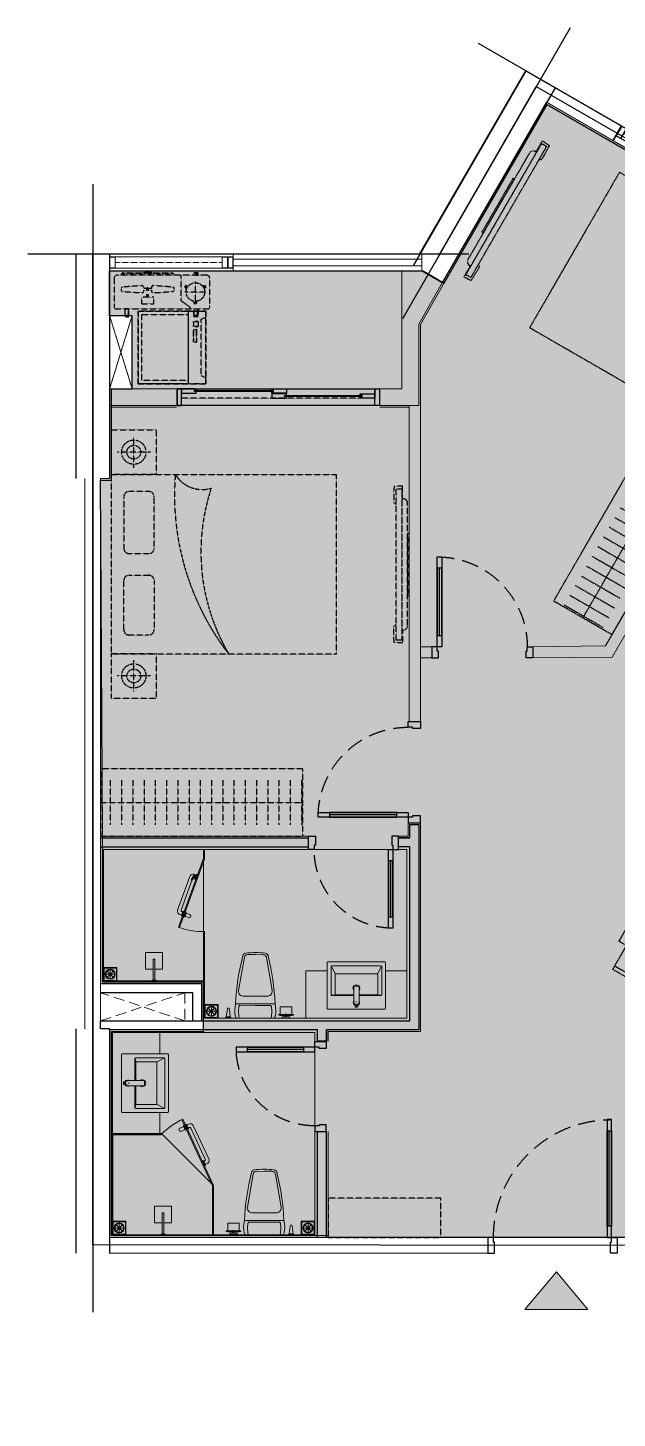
# Model space of a CAD drawing. Header units: millimetres. Extents: x -578 to 55960, y -2006 to 10914.
# Drawn here: x -578 to 4665, y -1469 to 10914 of the extents above; entities that cross this region are included whole.
import ezdxf

# ---------------------------------------------------------------- set-up
doc = ezdxf.new("R2010")
doc.units = ezdxf.units.MM
for name, pattern in [('3PN B$0$HIDDENX2', [0.75, 0.5, -0.25]), ('chhn_1pn_t1_8500x6000$0$HIDDEN', [9.525, 6.35, -3.175]), ('DHDASHED4', [1.6, 0.8, -0.8]), ('HIDDEN', [9.525, 6.35, -3.175])]:
    doc.linetypes.add(name, pattern=pattern)
doc.layers.get('0').update_dxf_attribs({"color": 231})
doc.layers.get('DefPoints').update_dxf_attribs({"color": 191})
doc.layers.add('A-AREA-SPACE', color=130, linetype='Continuous', plot=False)
doc.layers.add('A-AREA-WALL-CENTER', color=210, linetype='Continuous', plot=False)
for name, color, linetype in [('A-DOOR', 142, 'Continuous'), ('A-FURN', 251, 'DHDASHED4'), ('A-WALL', 1, 'Continuous'), ('chhn_2pn+_n1_8500x8800$0$A-CONC', 2, 'Continuous')]:
    doc.layers.add(name, color=color, linetype=linetype)
for name, color, linetype, lineweight in [('A-EQPM', 127, 'Continuous', 9), ('A-Hatch mau co cau', 7, 'Continuous', 9), ('A-HIDD', 45, 'HIDDEN', 9), ('A-RAIL', 153, 'Continuous', 9), ('A-WALL-INT', 31, 'Continuous', 20), ('A-WALL-PRTN', 6, 'Continuous', 9), ('chhn_1pn_t1_8500x6000$0$A-FNSH', 253, 'Continuous', 9), ('chhn_1pn_t1_8500x6000$0$A-HIDD', 45, 'chhn_1pn_t1_8500x6000$0$HIDDEN', 9), ('G-ANNO-LEGN', 7, 'Continuous', 5)]:
    doc.layers.add(name, color=color, linetype=linetype, lineweight=lineweight)

# ---------------------------------------------------------------- blocks, each defined once
blk = doc.blocks.new('A$C99de5d64')
at = {"layer": 'A-Hatch mau co cau', "true_color": 0xb30000}
h = blk.add_hatch(color=12, dxfattribs=at)
h.dxf.hatch_style = 1
h.paths.add_polyline_path([(-174.8, 210), (0, 0), (175.2, 210)])
at = {"layer": 'A-Hatch mau co cau', "color": 12, "true_color": 0xb30000}
blk.add_lwpolyline([(-174.8, 210), (0, 0), (175.2, 210)], close=True, dxfattribs=at)
blk = doc.blocks.new('*U49')
at = {"linetype": 'HIDDEN', "ltscale": 0.3}
for p, q in [((86, 500), (86, 101)), ((186, 500), (186, 101)), ((286, 500), (286, 101)), ((386, 500), (386, 101)), ((486, 500), (486, 101)), ((586, 500), (586, 101)), ((686, 500), (686, 101)), ((786, 500), (786, 101)), ((886, 500), (886, 101)), ((986, 500), (986, 101)), ((1086, 500), (1086, 101)), ((1186, 500), (1186, 101)), ((1286, 500), (1286, 101)), ((1386, 500), (1386, 101)), ((1486, 500), (1486, 101)), ((1586, 500), (1586, 101)), ((1686, 500), (1686, 101)), ((1786, 500), (1786, 101)), ((0, 300), (1800, 300))]:
    blk.add_line(p, q, dxfattribs=at)
blk.add_lwpolyline([(0, 0), (1800, 0), (1800, 600), (0, 600)], close=True, dxfattribs=at)
blk = doc.blocks.new('F-PN-GIUONG-2000X1600')
at = {"linetype": 'HIDDEN', "ltscale": 0.3}
for p, q in [((111, -198), (111, -656)), ((333, -151), (159, -151)), ((380, -656), (380, -198)), ((159, -704), (333, -704)), ((111, -1381), (111, -944)), ((159, -896), (333, -896)), ((380, -944), (380, -1381)), ((333, -1429), (159, -1429))]:
    blk.add_line(p, q, dxfattribs=at)
blk.add_lwpolyline([(2000, 0), (2000, -1600), (0, -1600), (0, 0), (2000, 0)], dxfattribs=at)
for centre, radius, start, end in [((2879, -183), 2317, 175.4814, 217.72), ((809, 149), 282, 212.0382, 286.6668), ((2591, -688), 1794, 161.5628, 210.5744), ((159, -198), 47.8, 90, 180), ((333, -198), 47.8, 0, 90), ((159, -656), 47.8, 180, 270), ((333, -656), 47.8, 270, 0), ((159, -944), 47.8, 90, 180), ((333, -944), 47.8, 0, 90), ((159, -1381), 47.8, 180, 270), ((333, -1381), 47.8, 270, 0)]:
    blk.add_arc(centre, radius, start, end, dxfattribs=at)
blk = doc.blocks.new('F-PK-TV-01')
at = {"linetype": 'HIDDEN', "ltscale": 0.3}
for points in [[(0, -114), (0, 0), (-74, -6), (-77, -148), (-56, -165)], [(0, -1285), (0, -1399), (-74, -1393), (-77, -1251), (-56, -1234)]]:
    blk.add_lwpolyline(points, dxfattribs=at)
for points in [[(-6, -1375), (-56, -1375), (-56, -25), (-6, -25)], [(60, -423), (46, -423), (46, -977), (60, -977)]]:
    blk.add_lwpolyline(points, close=True, dxfattribs=at)
blk.add_lwpolyline([(-6, -1285), (7, -1285, 0.414214), (46, -1247), (46, -152, 0.414214), (7, -114), (-6, -114)], format="xyb", close=True, dxfattribs=at)
blk = doc.blocks.new('F-PN-DONGIUONG-01')
at = {"linetype": 'HIDDEN', "ltscale": 0.3}
for p, q in [((-200, -348), (-200, -52)), ((-339, -200), (-61, -200))]:
    blk.add_line(p, q, dxfattribs=at)
blk.add_lwpolyline([(0, -400), (-400, -400), (-400, 0), (0, 0)], close=True, dxfattribs=at)
for radius in [108, 61.3]:
    blk.add_circle((-200, -200), radius, dxfattribs=at)
blk = doc.blocks.new('*U22')
at = {"linetype": 'HIDDEN', "ltscale": 0.3}
for p, q in [((86, 500), (86, 101)), ((186, 500), (186, 101)), ((286, 500), (286, 101)), ((386, 500), (386, 101)), ((486, 500), (486, 101)), ((586, 500), (586, 101)), ((686, 500), (686, 101)), ((786, 500), (786, 101)), ((886, 500), (886, 101)), ((986, 500), (986, 101)), ((1086, 500), (1086, 101)), ((1186, 500), (1186, 101)), ((1286, 500), (1286, 101)), ((1386, 500), (1386, 101)), ((1486, 500), (1486, 101)), ((1586, 500), (1586, 101)), ((0, 300), (1600, 300))]:
    blk.add_line(p, q, dxfattribs=at)
blk.add_lwpolyline([(0, 0), (1600, 0), (1600, 600), (0, 600)], close=True, dxfattribs=at)
blk = doc.blocks.new('*U35')
at = {"linetype": 'HIDDEN', "ltscale": 0.3}
for p, q in [((75, 644), (75, 400)), ((525, 644), (75, 644)), ((525, 400), (525, 644)), ((1075, 644), (625, 644)), ((625, 644), (625, 400)), ((1075, 400), (1075, 644)), ((1625, 644), (1175, 644)), ((1175, 644), (1175, 400)), ((1625, 400), (1625, 644)), ((75, 609), (525, 609)), ((625, 609), (1075, 609)), ((1175, 609), (1625, 609)), ((1700, 400), (0, 400)), ((0, 400), (0, -400)), ((1700, -400), (1700, 400)), ((0, -400), (1700, -400)), ((75, -644), (75, -400)), ((525, -400), (525, -644)), ((625, -644), (625, -400)), ((1075, -400), (1075, -644)), ((1175, -644), (1175, -400)), ((1625, -400), (1625, -644)), ((525, -609), (75, -609)), ((1075, -609), (625, -609)), ((1625, -609), (1175, -609)), ((525, -644), (75, -644)), ((1075, -644), (625, -644)), ((1625, -644), (1175, -644))]:
    blk.add_line(p, q, dxfattribs=at)
blk = doc.blocks.new('*U39')
at = {"linetype": 'HIDDEN', "ltscale": 0.3}
for p, q in [((650, 0), (0, 0)), ((0, 0), (0, -600)), ((0, 0), (0, -444)), ((0, 0), (650, 0)), ((650, -600), (650, 0)), ((650, 0), (650, -444)), ((30, -30), (620, -30)), ((30, -444), (30, -30)), ((620, -30), (620, -444)), ((0, -600), (0, -444)), ((650, -444), (0, -444)), ((620, -444), (30, -444)), ((373, -490), (373, -518)), ((484, -490), (373, -490)), ((484, -518), (484, -490)), ((512, -490), (512, -532)), ((558, -490), (512, -490)), ((558, -532), (558, -490)), ((650, -600), (650, -444)), ((0, -600), (650, -600)), ((0, -600), (650, -600)), ((56, -600), (72, -560)), ((72, -560), (578, -560)), ((373, -518), (484, -518)), ((512, -532), (558, -532)), ((578, -560), (594, -600))]:
    blk.add_line(p, q, dxfattribs=at)
for points in [[(650, -600), (0, -600), (0, 0), (650, 0)], [(650, -600), (0, -600), (0, -444), (0, 0), (650, 0), (650, -444)], [(30, -444), (30, -30), (620, -30), (620, -444)], [(484, -518), (373, -518), (373, -490), (484, -490)], [(558, -532), (512, -532), (512, -490), (558, -490)]]:
    blk.add_lwpolyline(points, close=True, dxfattribs=at)
blk = doc.blocks.new('E-CHUNG-CUCNONG-DH')
at = {"linetype": 'HIDDEN', "ltscale": 0.3}
for p, q in [((293, 314), (312, 314)), ((302, 304), (302, 323)), ((-127, 158), (-127, 194)), ((392, 151), (203, 151)), ((221, 195), (205, 205)), ((218, 208), (208, 192)), ((298, 57), (298, 246)), ((374, 195), (390, 205)), ((387, 192), (377, 208)), ((288, 54), (307, 54)), ((298, 63), (298, 44)), ((-302, -61), (-321, -61)), ((-312, -52), (-312, -71)), ((293, -61), (312, -61)), ((302, -52), (302, -71))]:
    blk.add_line(p, q, dxfattribs=at)
blk.add_lwpolyline([(-406, 0), (406, 0, 0.414214), (425, 19), (425, 276, 0.414214), (401, 300), (-401, 300, 0.414214), (-425, 276), (-425, 19, 0.414214)], format="xyb", close=True, dxfattribs=at)
for points in [[(-364, 300), (-358, 314, -0.306678), (-345, 323), (90, 323, -0.306678), (103, 314), (109, 300)], [(219, 177), (206, 194, -0.677033), (215, 209), (236, 206)], [(359, 206), (380, 209, -0.677033), (389, 194), (376, 177)], [(314, 70), (306, 50, -0.677033), (289, 50), (281, 70)]]:
    blk.add_lwpolyline(points, format="xyb", dxfattribs=at)
for points in [[(103, 314), (-358, 314)], [(250, 0), (250, 16), (170, 73), (170, 300)], [(286, 323), (286, 300)], [(318, 323), (318, 300)], [(-134, 106), (-134, 128), (-121, 128), (-121, 106)], [(-328, -71), (-328, 0)], [(-296, -71), (-296, 0)], [(286, -71), (286, 0)], [(318, -71), (318, 0)]]:
    blk.add_lwpolyline(points, dxfattribs=at)
for points in [[(283, 300), (321, 300), (321, 323), (283, 323)], [(-183, 47), (-72, 47), (-72, 106), (-183, 106)], [(283, 0), (321, 0), (321, -71), (283, -71)], [(-293, 0), (-331, 0), (-331, -71), (-293, -71)]]:
    blk.add_lwpolyline(points, close=True, dxfattribs=at)
for centre, radius in [((302, 314), 4.72), ((298, 151), 82.6), ((-312, -61), 4.72), ((302, -61), 4.72)]:
    blk.add_circle(centre, radius, dxfattribs=at)
blk.add_arc((-127, 257), 75.6, 61.0445, 118.9555, dxfattribs=at)
for points, weights, knots in [([(-162, 193), (-162, 188), (-162, 183), (-148, 183), (-134, 183), (-134, 176), (-134, 169), (-148, 169), (-162, 169), (-162, 164), (-162, 159), (-162, 152), (-167, 148), (-171, 144), (-177, 144), (-264, 150), (-351, 156), (-364, 158), (-364, 171), (-364, 176), (-364, 181), (-364, 194), (-351, 195), (-264, 202), (-177, 208), (-171, 208), (-167, 204), (-162, 200), (-162, 193)], [1, 1, 1, 1, 1, 1, 1, 1, 1, 1, 1, 0.916058650995, 1, 0.916058650995, 1, 1, 1, 0.734760240583, 1, 1, 1, 0.734760240583, 1, 1, 1, 0.916058650995, 1, 0.916058650995, 1], [0, 0, 0, 1, 1, 2, 2, 3, 3, 4, 4, 5, 5, 5.825313, 5.825313, 6.650626, 6.650626, 7.650626, 7.650626, 9.141593, 9.141593, 10.141593, 10.141593, 11.632559, 11.632559, 12.632559, 12.632559, 13.457872, 13.457872, 14.283185, 14.283185, 14.283185]), ([(96, 156), (9, 150), (-78, 144), (-84, 144), (-88, 148), (-93, 152), (-93, 159), (-93, 164), (-93, 169), (-107, 169), (-121, 169), (-121, 176), (-121, 183), (-107, 183), (-93, 183), (-93, 188), (-93, 193), (-93, 200), (-88, 204), (-84, 208), (-78, 208), (9, 202), (96, 195), (109, 194), (109, 181), (109, 176), (109, 171), (109, 158), (96, 156)], [1, 1, 1, 0.916058650995, 1, 0.916058650995, 1, 1, 1, 1, 1, 1, 1, 1, 1, 1, 1, 0.916058650995, 1, 0.916058650995, 1, 1, 1, 0.734760240583, 1, 1, 1, 0.734760240583, 1], [0, 0, 0, 1, 1, 1.825313, 1.825313, 2.650626, 2.650626, 3.650626, 3.650626, 4.650626, 4.650626, 5.650626, 5.650626, 6.650626, 6.650626, 7.650626, 7.650626, 8.475939, 8.475939, 9.301253, 9.301253, 10.301253, 10.301253, 11.792219, 11.792219, 12.792219, 12.792219, 14.283185, 14.283185, 14.283185])]:
    blk.add_rational_spline(points, weights, degree=2, knots=knots, dxfattribs=at)
blk = doc.blocks.new('*U52')
at = {"linetype": 'HIDDEN', "ltscale": 0.3}
blk.add_line((1760, 85), (40, 85), dxfattribs=at)
for p, q in [((158, 15), (158, 24)), ((961, 60), (961, 69))]:
    blk.add_line(p, q)
blk.add_lwpolyline([(0, 0), (1800, 0), (1800, 150), (0, 150)], close=True)
for points in [[(40, 54), (40, 0), (0, 0), (0, 150), (40, 150), (40, 0), (40, 0), (40, 54)], [(1760, 54), (1760, 0), (1800, 0), (1800, 150), (1760, 150), (1760, 0), (1760, 0), (1760, 54)], [(155, 0), (40, 0), (40, 10), (40, 10), (40, 40), (155, 40), (162, 40), (170, 40), (170, 25), (155, 25), (155, 15)], [(155, 0), (162, 0), (170, 0), (170, 15), (155, 15)], [(158, 15), (854, 15), (854, 24), (158, 24)], [(972, 45), (842, 45), (842, 45), (842, 45), (842, 85), (957, 85), (964, 85), (972, 85), (972, 70), (957, 70), (957, 60), (972, 60), (972, 45)], [(842, 0), (972, 0), (972, 0), (972, 0), (972, 40), (857, 40), (850, 40), (842, 40), (842, 25), (857, 25), (857, 15), (842, 15), (842, 0)], [(961, 60), (1642, 60), (1642, 69), (961, 69)], [(1760, 45), (1760, 45), (1760, 85), (1645, 85), (1638, 85), (1630, 85), (1630, 70), (1645, 70), (1645, 60)], [(1645, 60), (1630, 60), (1630, 45), (1760, 45), (1760, 45), (1760, 45), (1760, 45)]]:
    blk.add_lwpolyline(points)
blk = doc.blocks.new('E-CHUNG-GATHOATSAN-01')
at = {"ltscale": 2}
for p, q in [((100, 60), (20, 60)), ((88, 88), (32, 32)), ((88, 32), (32, 88)), ((60, 20), (60, 100))]:
    blk.add_line(p, q, dxfattribs=at)
for points in [[(120, 120), (0, 120), (0, 0), (120, 0)], [(115, 115), (5, 115), (5, 5), (115, 5)]]:
    blk.add_lwpolyline(points, close=True, dxfattribs=at)
for radius in [45, 40]:
    blk.add_circle((60, 60), radius, dxfattribs=at)
blk = doc.blocks.new('E-VS-VOISENTAM-01')
at = {"color": 0}
blk.add_lwpolyline([(-105, -8), (-105, -75), (-255, -75), (-255, 75), (-105, 75), (-105, 7)], dxfattribs=at)
for points in [[(-195, -8), (-6, -8), (-6, 7), (-195, 7)], [(-6, -18), (0, -18), (0, 18), (-6, 18)]]:
    blk.add_lwpolyline(points, close=True, dxfattribs=at)
blk = doc.blocks.new('E-VS-LAVABO-01')
at = {"extrusion": (0, 0, -1)}
for p, q in [((-254, 500), (254, 500)), ((-260, 86), (-260, 494)), ((-225, 206), (-225, 459)), ((-219, 465), (219, 465)), ((-190, 398), (-219, 454)), ((-190, 213), (-190, 389)), ((-184, 395), (184, 395)), ((190, 398), (219, 454)), ((190, 213), (190, 389)), ((225, 459), (225, 206)), ((260, 494), (260, 86)), ((-22, 284), (22, 284)), ((-24, 200), (-219, 200)), ((-218, 203), (-192, 208)), ((-24, 208), (-184, 208)), ((-25, 150), (-26, 150)), ((-24, 150), (-24, 152)), ((-15, 128), (-13, 128)), ((-12, 124), (-12, 128)), ((5, 145), (-5, 145)), ((13, 126), (15, 126)), ((184, 208), (24, 208)), ((219, 200), (24, 200)), ((26, 150), (25, 150)), ((218, 203), (192, 208)), ((254, 80), (-254, 80)), ((-12, 100), (-12, 114)), ((-10, 116), (-7, 116)), ((10, 98), (-10, 98)), ((7, 116), (-7, 116)), ((7, 116), (10, 116)), ((12, 124), (13, 124)), ((12, 100), (12, 114)), ((15, 124), (15, 124))]:
    blk.add_line(p, q, dxfattribs=at)
for p, q in [((-260, 420), (-450, 420)), ((-450, 420), (-450, 0)), ((450, 420), (260, 420)), ((450, 0), (450, 420)), ((-450, 0), (450, 0))]:
    blk.add_line(p, q)
at = {"extrusion": (0, 0, -1), "flags": 128}
for points in [[(24, 119), (24, 282), (24, 282)], [(-24, 119), (-24, 282), (-24, 282)], [(13, 129), (15, 129), (15, 128), (13, 128), (13, 124), (15, 124), (15, 124), (13, 124), (15, 124)], [(-22, 117), (-16, 117), (16, 117), (22, 117)], [(12, 115), (14, 116), (16, 117)], [(11, 114), (10, 114), (-10, 114), (-11, 114)], [(10, 108), (0, 108), (-10, 108)], [(-16, 117), (-14, 116), (-12, 115)]]:
    blk.add_lwpolyline(points, dxfattribs=at)
for points in [[(22, 284), (-22, 284)], [(-12, 129), (-12, 124), (-13, 124), (-13, 126), (-15, 126), (-15, 124), (-15, 124), (-15, 129), (-15, 129), (-15, 127), (-13, 127), (-13, 129)]]:
    blk.add_lwpolyline(points, close=True, dxfattribs=at)
at = {"extrusion": (0, 0, -1)}
for centre, radius, start, end in [((254, 494), 6, 0, 90), ((-254, 494), 6, 90, 180), ((219, 459), 6, 0, 90), ((184, 389), 6, 0, 90), ((-184, 389), 6, 90, 180), ((-219, 459), 6, 90, 180), ((0, 265), 31, 320.6269, 219.3731), ((22, 282), 1.99, 0.2151, 90.2135), ((-22, 282), 1.99, 89.7865, 179.7849), ((219, 206), 6, 270, 0), ((184, 213), 6, 270, 0), ((0, 140), 27.5, 330.7771, 28.2841), ((0, 140), 26.5, 334.9124, 24.2207), ((13, 128), 0.298, 89.7865, 179.7849), ((13, 124), 0.298, 180.2151, 270.2135), ((13, 124), 0.298, 180.2151, 270.2135), ((0, 140), 27.5, 151.6482, 209.2229), ((0, 140), 26.5, 154.6839, 205.0876), ((-184, 213), 6, 180, 270), ((-219, 206), 6, 180, 270), ((254, 86), 6, 270, 0), ((22, 119), 2, 270, 0), ((10, 114), 2, 40.2156, 90), ((10, 114), 2, 0, 39.6447), ((11, 113), 1.5, 0, 90), ((11, 110), 1.5, 270, 0), ((10, 100), 2, 270, 0), ((-10, 114), 2, 90, 139.5327), ((-10, 100), 2, 180, 270), ((-11, 113), 1.5, 90, 180), ((-11, 110), 1.5, 180, 270), ((-10, 114), 2, 140.3628, 180), ((-22, 119), 2, 180, 270), ((-254, 86), 6, 180, 270)]:
    blk.add_arc(centre, radius, start, end, dxfattribs=at)
for centre, major_axis, start_param, end_param in [((-22, 282), (2, 0), 1.570796, 3.141593), ((22, 282), (-2, 0), 3.141593, 4.712389)]:
    blk.add_ellipse(centre, major_axis=major_axis, ratio=0.984382, start_param=start_param, end_param=end_param)
for points, knots in [([(-24, 151), (-24, 151), (-24, 151), (-24, 153), (-24, 154), (-24, 156), (-24, 158), (-24, 159), (-24, 160)], [0, 0, 0, 0, 0.170042, 0.387138, 0.569985, 0.748798, 0.931358, 1, 1, 1, 1]), ([(24, 151), (24, 151), (24, 151), (24, 153), (24, 154), (24, 156), (24, 158), (24, 159), (24, 160)], [0, 0, 0, 0, 0.170042, 0.387138, 0.569985, 0.748798, 0.931358, 1, 1, 1, 1]), ([(-10, 108), (-11, 108), (-11, 108), (-11, 108), (-11, 108), (-11, 108), (-11, 108)], [0, 0, 0, 0, 0.250855, 0.500152, 0.749125, 1, 1, 1, 1]), ([(10, 108), (11, 108), (11, 108), (11, 108), (11, 108), (11, 108), (11, 108)], [0, 0, 0, 0, 0.250855, 0.500152, 0.749125, 1, 1, 1, 1])]:
    blk.add_open_spline(points, degree=3, knots=knots)
blk = doc.blocks.new('E-VS-BONCAU-01')
for p, q in [((-146, -14), (-140, 1)), ((-149, -57), (-146, -14)), ((-146, -104), (-149, -57)), ((-137, -112), (-146, -104)), ((0, -113), (-137, -112)), ((136, -113), (0, -113)), ((145, -105), (136, -113)), ((145, -15), (148, -58)), ((148, -58), (145, -105)), ((213, -1), (265, -1)), ((222, -10), (257, -10)), ((230, -79), (222, -10)), ((257, -10), (248, -79)), ((0, -126), (-176, -126)), ((-151, -245), (-101, -540)), ((-100, -194), (98, -195)), ((0, -126), (0, -126)), ((175, -127), (0, -126)), ((149, -246), (97, -541)), ((-71, -564), (-2, -565)), ((-2, -565), (67, -565))]:
    blk.add_line(p, q)
for points in [[(-307, -12), (-240, -12), (-240, 0), (-307, 0)], [(-325, -101), (-223, -101), (-223, -24), (-325, -24)], [(-281, -36), (-281, -12), (-266, -12), (-266, -36)]]:
    blk.add_lwpolyline(points, close=True)
for points in [[(160, -1), (0, 0), (-160, 1)], [(140, -1), (145, -15)]]:
    blk.add_lwpolyline(points)
for points in [[(-337, -33), (-281, -33), (-281, -27), (-337, -27, 1)], [(-211, -33), (-266, -33), (-266, -27), (-211, -27, -1)]]:
    blk.add_lwpolyline(points, format="xyb", close=True)
for centre, radius, start, end in [((225, 3), 12.8, 195.9303, 253.6299), ((239, -79), 8.72, 179.7801, 359.7801), ((253, 3), 12.8, 285.9303, 343.6299)]:
    blk.add_arc(centre, radius, start, end)
for centre, major_axis, ratio, start_param, end_param in [((-160, -18), (-12.9, -12.8), 1, 3.926991, 5.363819), ((-160, -18), (-12.9, -12.8), 1, 3.926991, 5.363819), ((-160, -18), (-12.9, -12.8), 1, 3.926991, 5.363819), ((160, -19), (-12.9, -12.8), 1, 2.490163, 3.926991), ((160, -19), (-12.9, -12.8), 1, 2.490163, 3.926991), ((-310, -60), (-492, 12), 0.754969, 2.992228, 3.290957), ((1639, -88), (-276, 1956), 0.917923, 1.461172, 1.68042), ((-106, -240), (-32.1, 32.3), 1, 5.374496, 7.190108), ((104, -240), (-32.3, -32.1), 1, 2.23467, 4.050282), ((-86, -546), (-22.1, -22), 1, -0.518895, 0.614897), ((-86, -546), (-22.1, -22), 1, -0.518895, 0.614897), ((-71, -533), (-21.8, 21.9), 1, 0.993435, 2.351364), ((-10, -28), (-394, -391), 1, 0.641923, 0.802984), ((-10, -28), (-394, -391), 1, 0.641923, 0.802984), ((10, -28), (-391, 394), 1, 2.338609, 2.49967), ((10, -28), (-391, 394), 1, 2.338609, 2.49967), ((67, -534), (-21.8, 21.9), 1, 2.361025, 3.718954), ((82, -546), (-22.1, -22), 1, 0.955899, 2.089692), ((82, -546), (-22.1, -22), 1, 0.955899, 2.089692)]:
    blk.add_ellipse(centre, major_axis=major_axis, ratio=ratio, start_param=start_param, end_param=end_param)
at = {"extrusion": (0, 0, -1)}
for centre, major_axis, ratio, start_param, end_param in [((309, -62), (492, 8), 0.754969, 2.992228, 3.290957), ((-1640, -75), (-291, -1954), 0.917923, 4.602765, 4.822013)]:
    blk.add_ellipse(centre, major_axis=major_axis, ratio=ratio, start_param=start_param, end_param=end_param, dxfattribs=at)
blk = doc.blocks.new('*U50')
for p, q in [((0, -1170), (0, -80)), ((0, -1170), (0, -100)), ((-103, -271), (-78, -228)), ((-72, -267), (-55, -220)), ((-175, -548), (-192, -595)), ((-158, -555), (-175, -602))]:
    blk.add_line(p, q)
for points in [[(0, 0), (0, -80), (10, -80), (10, 0), (0, 0)], [(-100, -273), (-75, -230), (-78, -228), (-87, -230), (-106, -263), (-103, -271), (-100, -273)], [(-68, -268), (-51, -221), (-55, -220), (-63, -223), (-76, -259), (-72, -267), (-68, -268)], [(-171, -550), (-188, -597), (-192, -595), (-196, -588), (-183, -552), (-175, -548), (-171, -550)], [(-162, -553), (-179, -600), (-175, -602), (-167, -598), (-154, -562), (-158, -555), (-162, -553)], [(0, -730), (0, -1170), (10, -1170), (10, -730), (0, -730)]]:
    blk.add_lwpolyline(points)
blk.add_lwpolyline([(0, -80), (9, -83), (-213, -694), (-222, -691)], close=True)
for points in [[(-194, -584), (-213, -577, -0.414214), (-231, -539), (-121, -238, -0.414214), (-83, -220), (-64, -227), (-74, -255), (-84, -252, 0.414214), (-97, -258), (-199, -540, 0.414214), (-193, -552), (-184, -556), (-194, -584)], [(-166, -594), (-133, -606, 1), (-123, -578), (-156, -566), (-166, -594)]]:
    blk.add_lwpolyline(points, format="xyb")
at = {"ltscale": 5}
blk.add_arc((0, -80), 650, 250.8717, 270.3104, dxfattribs=at)
blk = doc.blocks.new('E-CHUNG-LOUVER')
blk.add_line((1100, 150), (0, 150))
at = {"linetype": 'HIDDEN', "ltscale": 0.3}
blk.add_line((50, 75), (1000, 75), dxfattribs=at)
for points in [[(0, 150), (1100, 150), (1100, 0), (0, 0)], [(1050, 125), (0, 125), (0, 25), (1050, 25)], [(1100, 25), (1050, 25), (1050, 125), (1100, 125)], [(49, 123), (2, 123), (2, 26), (49, 26)], [(1049, 123), (1002, 123), (1002, 26), (1049, 26)], [(1097, 28), (1053, 28), (1053, 122), (1097, 122)]]:
    blk.add_lwpolyline(points, close=True)
for points in [[(50, 125), (0, 125), (0, 25), (50, 25), (50, 125), (0, 125)], [(1050, 125), (1000, 125), (1000, 25), (1050, 25), (1050, 125), (1000, 125)]]:
    blk.add_lwpolyline(points)
blk = doc.blocks.new('*U51')
blk.add_line((1676, 150), (0, 150))
for points in [[(0, 150), (1676, 150), (1676, 0), (0, 0)], [(0, 105), (1676, 105), (1676, 45), (0, 45)]]:
    blk.add_lwpolyline(points, close=True)
blk = doc.blocks.new('*U44')
blk.add_line((-100, 70), (-950, 70))
for points in [[(140, 1150), (140, 1090), (40, 1090), (40, 1100), (0, 1100), (0, 1150)], [(0, 50), (-1050, 50), (-1050, 90), (0, 90)], [(-100, 50), (-100, 90), (-950, 90), (-950, 50)], [(140, 0), (140, 60), (40, 60), (40, 50), (0, 50), (0, 0)]]:
    blk.add_lwpolyline(points, close=True)
at = {"linetype": '3PN B$0$HIDDENX2', "ltscale": 300}
blk.add_arc((0, 50), 1050, 90, 180, dxfattribs=at)
blk = doc.blocks.new('*U40')
blk.add_line((-100, -70), (-700, -70))
for points in [[(100, 0), (100, -60), (40, -60), (40, -50), (0, -50), (0, 0)], [(0, -50), (-800, -50), (-800, -90), (0, -90)], [(-100, -50), (-100, -90), (-700, -90), (-700, -50)], [(100, -900), (100, -840), (40, -840), (40, -850), (0, -850), (0, -900)]]:
    blk.add_lwpolyline(points, close=True)
at = {"linetype": '3PN B$0$HIDDENX2', "ltscale": 300}
blk.add_arc((0, -50), 800, 180, 270, dxfattribs=at)
blk = doc.blocks.new('*U48')
blk.add_line((-100, -70), (-600, -70))
for points in [[(120, 0), (120, -60), (40, -60), (40, -50), (0, -50), (0, 0)], [(0, -50), (-700, -50), (-700, -90), (0, -90)], [(-100, -50), (-100, -90), (-600, -90), (-600, -50)], [(120, -800), (120, -740), (40, -740), (40, -750), (0, -750), (0, -800)]]:
    blk.add_lwpolyline(points, close=True)
at = {"linetype": '3PN B$0$HIDDENX2', "ltscale": 300}
blk.add_arc((0, -50), 700, 180, 270, dxfattribs=at)
blk = doc.blocks.new('*U43')
blk.add_line((0, -150), (1800, -150))
at = {"ltscale": 2000}
for points in [[(0, 0), (0, -150), (-5, -150), (-5, 0)], [(1805, 0), (1805, -150), (1800, -150), (1800, 0)]]:
    blk.add_lwpolyline(points, close=True, dxfattribs=at)
for points in [[(1800, 0), (0, 0), (0, -100), (1800, -100)], [(0, 0), (50, 0), (50, -100), (0, -100)], [(1150, 0), (1200, 0), (1200, -100), (1150, -100)], [(1200, 0), (1750, 0), (1750, -45), (1200, -45)], [(1250, 0), (1200, 0), (1200, -45), (1250, -45)], [(1700, 0), (1750, 0), (1750, -45), (1700, -45)], [(1750, 0), (1800, 0), (1800, -100), (1750, -100)], [(40, -10), (1160, -10), (1160, -20), (40, -20)], [(1240, -10), (1710, -10), (1710, -20), (1240, -20)]]:
    blk.add_lwpolyline(points, close=True)
blk = doc.blocks.new('*U37')
blk.add_line((-100, 70), (-600, 70))
for points in [[(100, 800), (100, 740), (40, 740), (40, 750), (0, 750), (0, 800)], [(0, 50), (-700, 50), (-700, 90), (0, 90)], [(-100, 50), (-100, 90), (-600, 90), (-600, 50)], [(100, 0), (100, 60), (40, 60), (40, 50), (0, 50), (0, 0)]]:
    blk.add_lwpolyline(points, close=True)
at = {"linetype": '3PN B$0$HIDDENX2', "ltscale": 300}
blk.add_arc((0, 50), 700, 90, 180, dxfattribs=at)
blk = doc.blocks.new('*U34')
at = {"linetype": 'HIDDEN', "ltscale": 0.3}
blk.add_lwpolyline([(0, 0), (350, 0), (350, -1000), (0, -1000)], close=True, dxfattribs=at)
blk = doc.blocks.new('*U47')
blk.add_line((-100, -70), (-700, -70))
for points in [[(110, 0), (110, -60), (40, -60), (40, -50), (0, -50), (0, 0)], [(0, -50), (-800, -50), (-800, -90), (0, -90)], [(-100, -50), (-100, -90), (-700, -90), (-700, -50)], [(110, -900), (110, -840), (40, -840), (40, -850), (0, -850), (0, -900)]]:
    blk.add_lwpolyline(points, close=True)
at = {"linetype": '3PN B$0$HIDDENX2', "ltscale": 300}
blk.add_arc((0, -50), 800, 180, 270, dxfattribs=at)
blk = doc.blocks.new('MB TDH-R1.06$0$Tonkin_Dg63_63x220_P')
for p, q in [((50.3, 18.7), (55, 20.4)), ((50.9, 17), (55.6, 18.7)), ((22.1, 8.5), (17.4, 6.8))]:
    blk.add_line(p, q)
for points in [[(53.8, 20.7), (53.1, 22.5, 0.414214), (49.3, 24.3), (19.2, 13.4, 0.414214), (17.4, 9.5), (18.1, 7.7), (20.9, 8.7), (20.6, 9.6, -0.414214), (21.2, 10.9), (49.4, 21.2, -0.414214), (50.7, 20.6), (51, 19.6), (53.8, 20.7)], [(54.8, 17.8), (56, 14.5, -1), (53.2, 13.5), (52, 16.8), (54.8, 17.8)]]:
    blk.add_lwpolyline(points, format="xyb")
blk.add_lwpolyline([(0, 0), (0.3, -0.9), (60.1, 20.8), (59.8, 21.8)], close=True)
for points in [[(50.4, 18.3), (55.1, 20.1), (55, 20.4), (54.2, 20.8), (50.6, 19.5), (50.3, 18.7), (50.4, 18.3)], [(50.7, 17.4), (55.4, 19.1), (55.6, 18.7), (55.2, 18), (51.7, 16.7), (50.9, 17), (50.7, 17.4)], [(22.2, 8.1), (17.5, 6.4), (17.4, 6.8), (17.7, 7.5), (21.3, 8.8), (22.1, 8.5), (22.2, 8.1)]]:
    blk.add_lwpolyline(points)
at = {"ltscale": 5}
blk.add_arc((0, 0), 63.6, 0, 20, dxfattribs=at)
blk = doc.blocks.new('*U86')
for points in [[(0, 920), (-440, 920), (-431, 910), (0, 910), (0, 920)], [(0, 920), (-440, 920), (-431, 910), (0, 910), (0, 920)], [(-900, 20), (-900, 460), (-890, 450), (-890, 20), (-900, 20)], [(-900, 20), (-900, 460), (-890, 450), (-890, 20), (-900, 20)]]:
    blk.add_lwpolyline(points)
at = {"layer": 'DefPoints'}
blk.add_lwpolyline([(-440, 920), (0, 920), (0, 20), (-900, 20), (-900, 460), (-440, 920)], dxfattribs=at)
at = {"xscale": 10.21370210187853, "yscale": 10.21370210187853, "zscale": 10.21370210187853, "rotation": 44.99999999999083}
blk.add_blockref('MB TDH-R1.06$0$Tonkin_Dg63_63x220_P', (-900, 460), dxfattribs=at)

msp = doc.modelspace()

# ---------------------------------------------------------------- hatches: boundary and pattern name
at = {"layer": 'G-ANNO-LEGN', "true_color": 0xd4c9fd, "transparency": 33554636, "extrusion": (-3.7643e-10, -1.34164e-09, 1)}
h = msp.add_hatch(color=254, dxfattribs=at)
h.paths.add_polyline_path([(6470, 8385), (6643, 8285), (6318, 7722), (6145, 7822)], flags=16)
h.paths.add_polyline_path([(150, 8750), (2926, 8750), (3122, 8636), (4042, 10231), (6662, 8718), (6670, 8731), (11788, 5777), (11188, 4737), (11175, 4745), (10843, 4169), (10925, 4122), (8690, 251), (8607, 298), (7670, -1326), (5131, 140), (2095, 140), (2095, 154), (165, 155), (165, 1975), (985, 1975), (985, 2415), (85, 2415), (85, 3715), (70, 6885), (165, 6885), (165, 7700), (350, 7700), (350, 8350), (150, 8350)])

# ---------------------------------------------------------------- linework, layer by layer
at = {"layer": 'A-AREA-SPACE', "extrusion": (-3.7643e-10, -1.34164e-09, 1), "elevation": 0}
msp.add_lwpolyline([(150, 8750), (2926, 8750), (3122, 8636), (4042, 10231), (6662, 8718), (6670, 8731), (11788, 5777), (11188, 4737), (11175, 4745), (10843, 4169), (10925, 4122), (8690, 251), (8607, 298), (7670, -1326), (5131, 140), (2095, 140), (2095, 154), (165, 155), (165, 1975), (985, 1975), (985, 2415), (85, 2415), (85, 3715), (70, 6885), (165, 6885), (165, 7700), (350, 7700), (350, 8350), (150, 8350), (150, 8750)], dxfattribs=at)
at = {"layer": 'A-AREA-WALL-CENTER', "extrusion": (-3.7643e-10, -1.34164e-09, 1), "elevation": 0}
msp.add_lwpolyline([(0, 8900), (3088, 8900), (3945, 10391), (6707, 8796), (6745, 8861), (11993, 5832), (7778, -1469), (5112, 70), (0, 75)], close=True, dxfattribs=at)
at = {"layer": 'A-HIDD', "ltscale": 0.05, "extrusion": (-5.94872e-11, -1.46909e-09, 1), "elevation": 0}
msp.add_lwpolyline([(150, 7700), (350, 7700), (350, 8350), (150, 8350)], close=True, dxfattribs=at)
for points in [[(150, 8350), (350, 7700)], [(150, 7700), (350, 8350)]]:
    msp.add_lwpolyline(points, dxfattribs=at)
at = {"layer": 'A-WALL', "ltscale": 0.3}
for p, q in [((70, 3700, 0), (1920, 3700, 0)), ((70, 3620, 0), (1920, 3620, 0)), ((2820, 3700, 0), (2720, 3700, 0)), ((2820, 3620, 0), (2720, 3620, 0)), ((970, 2400, 0), (70, 2400, 0)), ((970, 2070, 0), (970, 2400, 0)), ((890, 2320, 0), (70, 2320, 0)), ((890, 2070, 0), (890, 2320, 0)), ((2000, 1890, 0), (2000, 1990, 0)), ((2080, 1890, 0), (2080, 1990, 0)), ((2000, 140, 0), (2000, 1085, 0)), ((2080, 140, 0), (2080, 1085, 0))]:
    msp.add_line(p, q, dxfattribs=at)
at = {"layer": 'A-WALL', "ltscale": 0.3, "extrusion": (-3.7643e-10, -1.34164e-09, 1), "elevation": 0}
msp.add_lwpolyline([(70, 2000), (70, 2070), (2820, 2070), (2820, 3620), (2720, 3620), (2720, 3700), (2820, 3700), (2820, 3820), (2900, 3820), (2900, 1990), (2080, 1990), (2080, 1890), (2000, 1890), (2000, 1990), (150, 1990), (150, 2000), (70, 2000)], dxfattribs=at)
at = {"layer": 'A-WALL-INT'}
for p, q in [((5927, 7774, 0), (4562, 5410, 0)), ((6013, 7724, 0), (4620, 5310, 0)), ((2815, 7550, 0), (2815, 4735, 0)), ((2915, 7550, 0), (2915, 4735, 0)), ((-70, 6900, 0), (-70, 2000, 0)), ((70, 6900, 0), (70, 2000, 0)), ((2915, 5402, 0), (3015, 5402, 0)), ((4562, 5410, 0), (3915, 5402, 0)), ((2915, 5302, 0), (3015, 5302, 0)), ((4620, 5310, 0), (3916, 5302, 0)), ((150, 140, 0), (3515, 140, 0)), ((150, 0, 0), (3515, 0, 0))]:
    msp.add_line(p, q, dxfattribs=at)
at = {"layer": 'A-WALL-PRTN'}
for p, q in [((4112, 10381, 0), (4701, 10041, 0)), ((4037, 10251, 0), (4626, 9911, 0)), ((150, 7700, 0), (745, 7700, 0)), ((150, 7550, 0), (745, 7550, 0))]:
    msp.add_line(p, q, dxfattribs=at)
msp.add_polyline3d([(2900, 8275, 0), (2900, 7550, 0), (2555, 7550, 0), (2555, 7700, 0), (2750, 7700, 0), (2750, 8750, 0), (2938, 8750, 0), (3112, 8649, 0)], close=True, dxfattribs=at)
at = {"layer": 'chhn_1pn_t1_8500x6000$0$A-FNSH'}
for p, q in [((4037, 10251, 0), (3112, 8649, 0)), ((4043, 10231, 0), (3125, 8642, 0)), ((4626, 9911, 0), (4037, 10251, 0)), ((4618, 9898, 0), (4043, 10231, 0)), ((3112, 8649, 0), (2900, 8275, 0)), ((3125, 8642, 0), (2915, 8271, 0)), ((3112, 8649, 0), (3112, 8649, 0)), ((3125, 8642, 0), (3125, 8642, 0)), ((2900, 8275, 0), (2900, 7550, 0)), ((2915, 8271, 0), (2915, 7550, 0)), ((745, 7550, 0), (150, 7550, 0)), ((150, 7550, 0), (150, 6900, 0)), ((745, 7535, 0), (165, 7535, 0)), ((165, 7535, 0), (165, 6885, 0)), ((2815, 7550, 0), (2555, 7550, 0)), ((2815, 7535, 0), (2555, 7535, 0)), ((150, 6900, 0), (70, 6900, 0)), ((165, 6885, 0), (70, 6885, 0)), ((70, 3715, 0), (1920, 3715, 0)), ((2720, 3715, 0), (2805, 3715, 0)), ((2805, 3715, 0), (2805, 3835, 0)), ((2805, 3835, 0), (2915, 3835, 0)), ((2820, 3700, 0), (2820, 3820, 0)), ((2820, 3820, 0), (2900, 3820, 0)), ((2900, 3820, 0), (2900, 1990, 0)), ((2915, 3835, 0), (2915, 1975, 0)), ((70, 3700, 0), (1920, 3700, 0)), ((1920, 3620, 0), (70, 3620, 0)), ((70, 3620, 0), (70, 2400, 0)), ((1920, 3595, 0), (95, 3595, 0)), ((95, 3595, 0), (95, 2425, 0)), ((1970, 3595, 0), (2630, 3595, 0)), ((2720, 3700, 0), (2820, 3700, 0)), ((2820, 3620, 0), (2720, 3620, 0)), ((2795, 3595, 0), (2720, 3595, 0)), ((2795, 2095, 0), (2795, 3595, 0)), ((2820, 2070, 0), (2820, 3620, 0)), ((70, 2400, 0), (970, 2400, 0)), ((95, 2425, 0), (995, 2425, 0)), ((970, 2400, 0), (970, 2070, 0)), ((995, 2425, 0), (995, 2095, 0)), ((2000, 1990, 0), (150, 1990, 0)), ((150, 1990, 0), (150, 1895, 0)), ((970, 2070, 0), (2820, 2070, 0)), ((995, 2095, 0), (2795, 2095, 0)), ((2000, 1890, 0), (2000, 1990, 0)), ((2900, 1990, 0), (2080, 1990, 0)), ((2080, 1990, 0), (2080, 1890, 0)), ((150, 1895, 0), (150, 1895, 0)), ((150, 1895, 0), (150, 140, 0)), ((1975, 1965, 0), (175, 1965, 0)), ((175, 1965, 0), (175, 1895, 0)), ((175, 1895, 0), (175, 1895, 0)), ((175, 1895, 0), (175, 165, 0)), ((1975, 1890, 0), (1975, 1965, 0)), ((2915, 1975, 0), (2095, 1975, 0)), ((2095, 1975, 0), (2095, 1890, 0)), ((1975, 1795, 0), (1975, 1135, 0)), ((1975, 165, 0), (1975, 1085, 0)), ((2000, 140, 0), (2000, 1085, 0)), ((2080, 1085, 0), (2080, 140, 0)), ((2095, 1085, 0), (2095, 140, 0)), ((150, 140, 0), (2000, 140, 0)), ((175, 165, 0), (1975, 165, 0))]:
    msp.add_line(p, q, dxfattribs=at)
at = {"layer": 'chhn_1pn_t1_8500x6000$0$A-HIDD', "lineweight": 5, "ltscale": 15, "extrusion": (-5.94872e-11, -1.46909e-09, 1)}
for p, q in [((70, 2070, 0), (820, 2320, 0)), ((820, 2070, 0), (70, 2320, 0))]:
    msp.add_line(p, q, dxfattribs=at)
at = {"layer": 'chhn_1pn_t1_8500x6000$0$A-HIDD', "lineweight": 5, "ltscale": 15, "extrusion": (-3.7643e-10, -1.34164e-09, 1), "elevation": 0}
msp.add_lwpolyline([(70, 2320), (820, 2320), (820, 2070), (70, 2070)], close=True, dxfattribs=at)
at = {"layer": 'chhn_2pn+_n1_8500x8800$0$A-CONC'}
for p, q in [((3852, 10531, 0), (2852, 8799, 0)), ((4112, 10381, 0), (3112, 8649, 0)), ((-150, 8900, 0), (-150, 6900, 0)), ((150, 8900, 0), (150, 6900, 0)), ((-150, 2000, 0), (-150, 0, 0)), ((150, 2000, 0), (150, 0, 0))]:
    msp.add_line(p, q, dxfattribs=at)
at = {"layer": 'DefPoints', "ltscale": 0.3, "extrusion": (-5.94872e-11, -1.46909e-09, 1)}
for p, q in [((4247, 10914, 0), (2755, 8323, 0)), ((12599, 5482, 0), (3432, 10774, 0)), ((0, 9522, 0), (0, -525, 0)), ((-578, 8900, 0), (3344, 8900, 0))]:
    msp.add_line(p, q, dxfattribs=at)
at = {"layer": 'DefPoints', "ltscale": 0.3, "extrusion": (-5.94872e-11, -1.46909e-09, 1), "elevation": 0}
msp.add_lwpolyline([(7778, -1469), (5112, 70), (0, 75), (0, 8900), (2910, 8900), (3852, 10531), (11993, 5832)], close=True, dxfattribs=at)

# ---------------------------------------------------------------- block references
at = {"extrusion": (-5.94872e-11, -1.46909e-09, 1), "xscale": 1.600000000000001, "yscale": 1.600000000000001, "zscale": 1.600000000000001, "rotation": 180.0000610138105}
msp.add_blockref('A$C99de5d64', (4125, -165, 0), dxfattribs=at)
at = {"layer": 'A-DOOR', "linetype": 'HIDDEN', "extrusion": (-2.88668e-10, -1.0141e-09, 1), "xscale": -1, "rotation": 330.0000610138104}
msp.add_blockref('*U43', (6264, 9139, 0), dxfattribs=at)
at = {"layer": 'A-DOOR', "extrusion": (-3.7643e-10, -1.34164e-09, 1), "xscale": -1, "rotation": 180.000021113227}
msp.add_blockref('*U52', (750, 7700, 0), dxfattribs=at)
at = {"layer": 'A-DOOR', "ltscale": 0.3, "extrusion": (-3.7643e-10, -1.34164e-09, 1), "xscale": -1}
for name, p, rotation in [('*U40', (3015, 5402, 0), 90.00002111322699), ('*U47', (2805, 3835, 0), 180.000021113227), ('*U48', (2720, 3595, 0), 270.000021113227), ('*U37', (1975, 1885, 0), 180.000021113227), ('*U44', (4665, 140, 0), 90.00002111322699)]:
    msp.add_blockref(name, p, dxfattribs=dict(at, rotation=rotation))
at = {"layer": 'A-EQPM', "extrusion": (-3.7643e-10, -1.34164e-09, 1), "rotation": 2.111322692328499e-05}
msp.add_blockref('*U50', (985, 3595, 0), dxfattribs=at)
at = {"layer": 'A-EQPM', "linetype": 'HIDDEN', "extrusion": (-3.7643e-10, -1.34164e-09, 1), "xscale": -1}
for name, p, rotation in [('E-VS-VOISENTAM-01', (545, 2425, 0), 90.00002111322699), ('E-VS-BONCAU-01', (1525, 165, 0), 179.7891406559984), ('E-VS-VOISENTAM-01', (625, 165, 0), 90.00002111322699)]:
    msp.add_blockref(name, p, dxfattribs=dict(at, rotation=rotation))
at = {"layer": 'A-EQPM', "linetype": 'HIDDEN', "extrusion": (-3.7643e-10, -1.34164e-09, 1)}
for name, p, rotation in [('E-VS-BONCAU-01', (1445, 2095, 0), 179.9228287476993), ('E-CHUNG-GATHOATSAN-01', (95, 2425, 0), 2.111322692328499e-05), ('E-VS-LAVABO-01', (2345, 2095, 0), 2.111322692328499e-05), ('E-CHUNG-GATHOATSAN-01', (995, 2095, 0), 2.111322692328499e-05), ('E-VS-LAVABO-01', (175, 1515, 0), 270.000021113227), ('E-CHUNG-GATHOATSAN-01', (175, 165, 0), 2.111322692328499e-05), ('E-CHUNG-GATHOATSAN-01', (1855, 165, 0), 2.111322692328499e-05)]:
    msp.add_blockref(name, p, dxfattribs=dict(at, rotation=rotation))
at = {"layer": 'A-EQPM', "xscale": -1}
msp.add_blockref('*U86', (175, 145, 0), dxfattribs=at)
at = {"layer": 'A-FURN', "extrusion": (-7.12947e-10, -2.59754e-09, 1)}
for name, p, rotation in [('F-PK-TV-01', (3301, 8696, 0), 150.0001009189488), ('F-PN-GIUONG-2000X1600', (5619, 7242, 0), 150.0000610138271)]:
    msp.add_blockref(name, p, dxfattribs=dict(at, rotation=rotation))
at = {"layer": 'A-FURN', "linetype": 'HIDDEN', "extrusion": (-3.7643e-10, -1.34164e-09, 1)}
for name, p, rotation in [('E-CHUNG-CUCNONG-DH', (615, 8410, 0), 359.9999581502068), ('F-PN-DONGIUONG-01', (165, 7335, 0), 90.00002111322699), ('F-PN-DONGIUONG-01', (165, 5342, 0), 90.00002111322699)]:
    msp.add_blockref(name, p, dxfattribs=dict(at, rotation=rotation))
at = {"layer": 'A-FURN', "extrusion": (-3.7643e-10, -1.34164e-09, 1), "xscale": 0.9999978343900441, "yscale": 0.9999978343900441, "zscale": 0.9999978343900441, "rotation": 89.99995815020678}
msp.add_blockref('*U39', (405, 7742, 0), dxfattribs=at)
at = {"layer": 'A-FURN', "extrusion": (3.94756e-09, -1.34875e-09, 1), "rotation": 240.0000610138106}
msp.add_blockref('*U22', (4900, 7196, 0), dxfattribs=at)
at = {"layer": 'A-FURN', "extrusion": (-3.7643e-10, -1.34164e-09, 1)}
for name, p, rotation in [('F-PN-GIUONG-2000X1600', (165, 6935, 0), 2.111322692328499e-05), ('F-PK-TV-01', (2754, 6834, 0), 6.101834857178106e-05), ('*U49', (70, 3715, 0), 2.111322692328499e-05)]:
    msp.add_blockref(name, p, dxfattribs=dict(at, rotation=rotation))
at = {"layer": 'A-FURN', "extrusion": (-4.24524e-10, -1.25834e-09, 1), "xscale": -1, "rotation": 330.0000424846555}
msp.add_blockref('*U35', (6354, 2275, 0), dxfattribs=at)
at = {"layer": 'A-FURN', "extrusion": (-3.7643e-10, -1.34164e-09, 1), "xscale": -1, "rotation": 90.00002111322699}
msp.add_blockref('*U34', (2095, 490, 0), dxfattribs=at)
at = {"layer": 'A-RAIL', "linetype": 'HIDDEN', "extrusion": (-3.7643e-10, -1.34164e-09, 1), "rotation": 2.111322692328499e-05}
for name, p in [('E-CHUNG-LOUVER', (150, 8750, 0)), ('*U51', (1250, 8750, 0))]:
    msp.add_blockref(name, p, dxfattribs=at)

doc.saveas('drawing.dxf')
